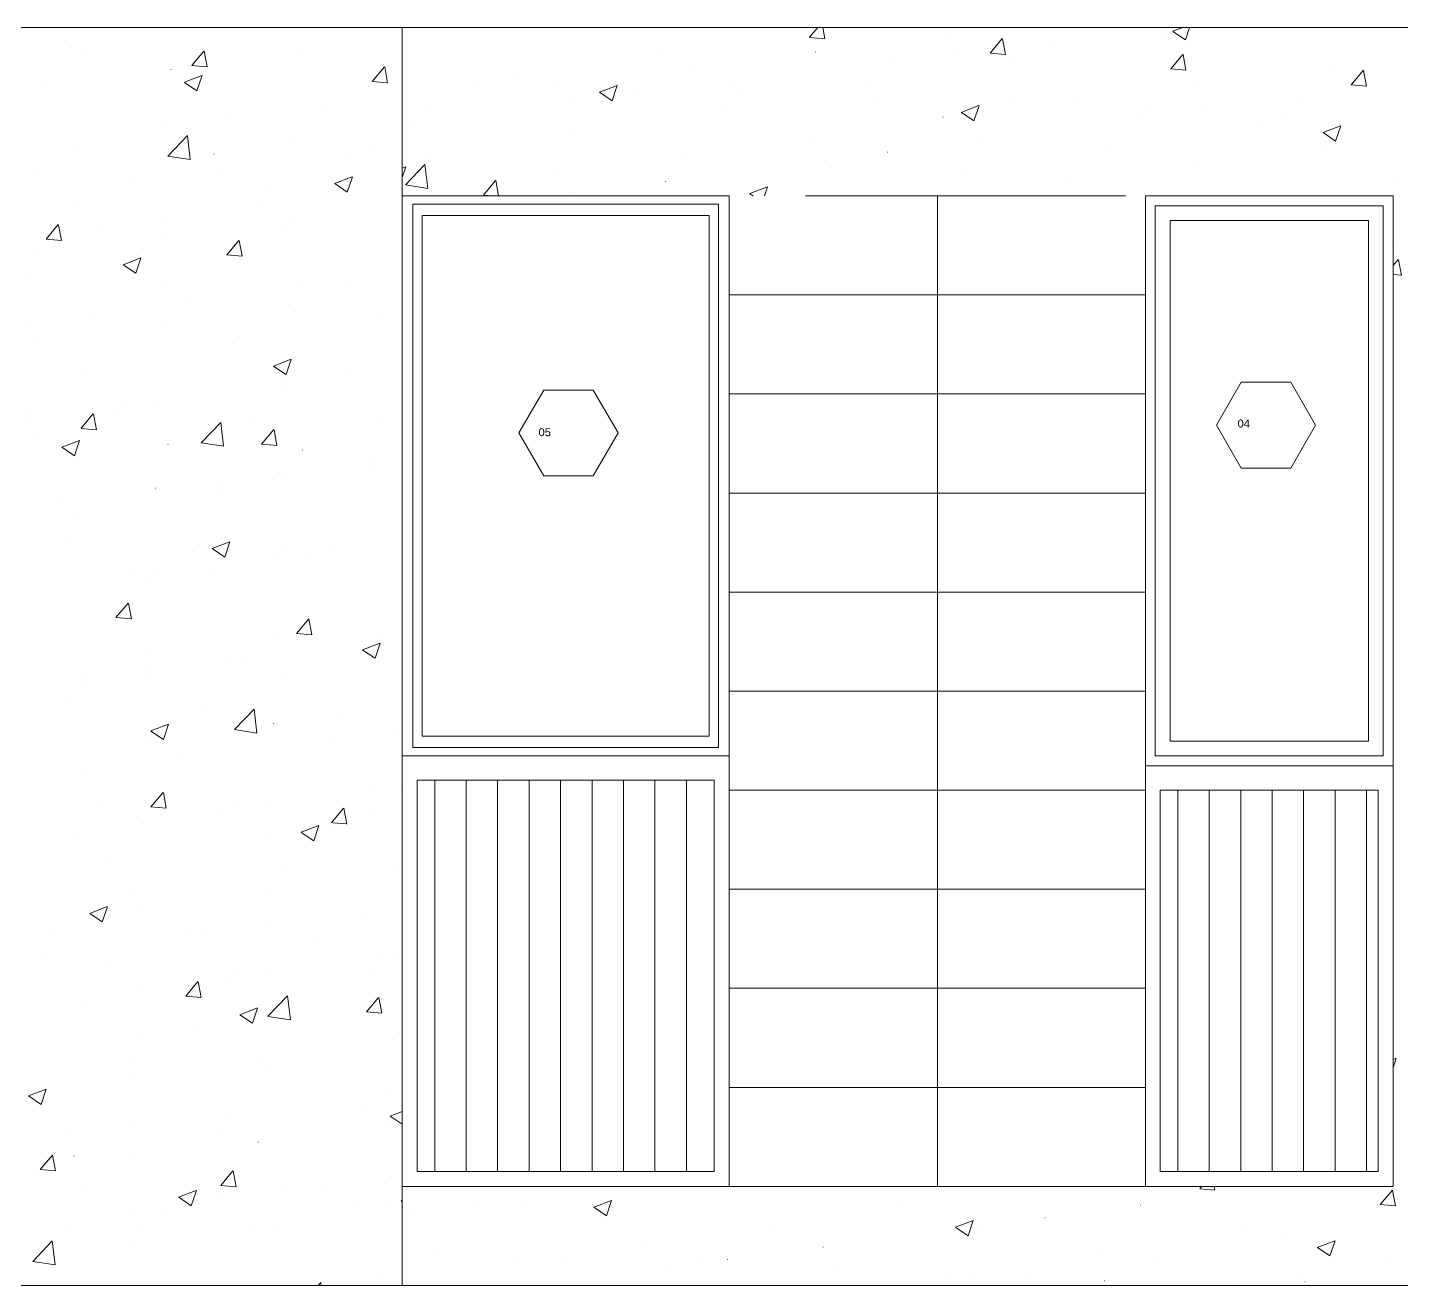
# Model space of a CAD drawing. Header units: centimetres. Extents: x -16179 to 12840, y -10704 to 3856.
# Drawn here: x 6952.4 to 7229.7, y -8898.1 to -8644.1 of the extents above; entities that cross this region are included whole.
import ezdxf

# ---------------------------------------------------------------- set-up
doc = ezdxf.new("R2010")
doc.units = ezdxf.units.CM
doc.header["$MEASUREMENT"] = 0
doc.layers.add('A-ELEV-MBE1_Num_Penna__14_Num_Penna__11_Num_Penna__9_Num_Penna__9_Num_Penna__9_Num_Penna__9_Num_Penna__9_Num_Penna__9_Num_Penna__10_Num_Penna__11', color=7, linetype='Continuous', lineweight=18, true_color=0xd19cc7)
for name, color, linetype, lineweight in [('A-ELEV-MBE1_Num_Penna__7_Num_Penna__7_Num_Penna__7_Num_Penna__7_Num_Penna__7_Num_Penna__7_Num_Penna__7_Num_Penna__7_Num_Penna__7_Num_Penna__7', 7, 'Continuous', 18), ('A-ELEV-PATT_Num_Penna__8_Num_Penna__8_Num_Penna__8_Num_Penna__8_Num_Penna__8_Num_Penna__8_Num_Penna__8_Num_Penna__8_Num_Penna__8_Num_Penna__8', 8, 'Continuous', 18), ('A-SECT-MCUT_Num_Penna__7_Num_Penna__7_Num_Penna__7_Num_Penna__7_Num_Penna__7_Num_Penna__7_Num_Penna__7_Num_Penna__7_Num_Penna__7_Num_Penna__7', 7, 'Continuous', 18), ('A-WALL-FULL_Num_Penna__7_Num_Penna__7_Num_Penna__7_Num_Penna__7_Num_Penna__7_Num_Penna__7_Num_Penna__7_Num_Penna__7_Num_Penna__7_Num_Penna__7', 7, 'Continuous', 18), ('AA - pareti sezionate_Num_Penna__7_Num_Penna__7_Num_Penna__7_Num_Penna__7_Num_Penna__7_Num_Penna__7_Num_Penna__7_Num_Penna__7_Num_Penna__7_Num_Penna__7', 7, 'Continuous', 18), ('AA - serramenti e porte_Num_Penna__4_Num_Penna__4_Num_Penna__4_Num_Penna__4_Num_Penna__4_Num_Penna__4_Num_Penna__4_Num_Penna__4_Num_Penna__4_Num_Penna__4', 4, 'Continuous', 18), ('AA pareti non sezionate_Num_Penna__2_Num_Penna__2_Num_Penna__2_Num_Penna__2_Num_Penna__2_Num_Penna__2_Num_Penna__2_Num_Penna__2_Num_Penna__2_Num_Penna__2', 2, 'Continuous', 18), ('linee sezioni frecce_Num_Penna__1_Num_Penna__255_Num_Penna__255_Num_Penna__255_Num_Penna__255_Num_Penna__255_Num_Penna__255_Num_Penna__255_Num_Penna__255_Num_Penna__255', 255, 'Continuous', 18), ('SIMBOLI FINESTRE_Num_Penna__3_Num_Penna__3_Num_Penna__3_Num_Penna__3_Num_Penna__3_Num_Penna__3_Num_Penna__3_Num_Penna__3_Num_Penna__3_Num_Penna__3', 3, 'Continuous', 18)]:
    doc.layers.add(name, color=color, linetype=linetype, lineweight=lineweight)
doc.styles.add('GENERATED_STYLE_1', font='Arial.ttf')

msp = doc.modelspace()

# ---------------------------------------------------------------- linework, layer by layer
at = {"layer": 'A-ELEV-MBE1_Num_Penna__14_Num_Penna__11_Num_Penna__9_Num_Penna__9_Num_Penna__9_Num_Penna__9_Num_Penna__9_Num_Penna__9_Num_Penna__10_Num_Penna__11', "color": 9, "linetype": 'Continuous', "lineweight": 18, "true_color": 0xd19cc7}
for p, q in [((7136.1, -8678.1), (7136.1, -8698.1)), ((7136.1, -8698.1), (7136.1, -8678.1)), ((7136.1, -8698.1), (7094.05, -8698.1)), ((7094.05, -8698.1), (7136.1, -8698.1)), ((7136.1, -8698.1), (7178.05, -8698.1)), ((7178.05, -8698.1), (7136.1, -8698.1)), ((7136.1, -8698.1), (7136.1, -8718.1)), ((7136.1, -8718.1), (7136.1, -8698.1)), ((7094.05, -8718.1), (7136.1, -8718.1)), ((7136.1, -8718.1), (7094.05, -8718.1)), ((7136.1, -8718.1), (7178.05, -8718.1)), ((7178.05, -8718.1), (7136.1, -8718.1)), ((7136.1, -8718.1), (7136.1, -8738.1)), ((7136.1, -8738.1), (7136.1, -8718.1)), ((7136.1, -8738.1), (7094.05, -8738.1)), ((7094.05, -8738.1), (7136.1, -8738.1)), ((7136.1, -8738.1), (7178.05, -8738.1)), ((7178.05, -8738.1), (7136.1, -8738.1)), ((7136.1, -8738.1), (7136.1, -8758.1)), ((7136.1, -8758.1), (7136.1, -8738.1)), ((7136.1, -8758.1), (7094.05, -8758.1)), ((7094.05, -8758.1), (7136.1, -8758.1)), ((7178.05, -8758.1), (7136.1, -8758.1)), ((7136.1, -8758.1), (7136.1, -8778.1)), ((7136.1, -8778.1), (7136.1, -8758.1)), ((7136.1, -8758.1), (7178.05, -8758.1)), ((7094.05, -8778.1), (7136.1, -8778.1)), ((7136.1, -8778.1), (7094.05, -8778.1)), ((7136.1, -8778.1), (7178.05, -8778.1)), ((7178.05, -8778.1), (7136.1, -8778.1)), ((7136.1, -8778.1), (7136.1, -8798.1)), ((7136.1, -8798.1), (7136.1, -8778.1)), ((7031.08, -8875.1), (7031.08, -8796.1)), ((7091.02, -8796.1), (7031.08, -8796.1)), ((7034.62, -8875.1), (7034.62, -8796.1)), ((7040.97, -8875.1), (7040.97, -8796.1)), ((7047.32, -8875.1), (7047.32, -8796.1)), ((7053.67, -8875.1), (7053.67, -8796.1)), ((7060.02, -8875.1), (7060.02, -8796.1)), ((7066.37, -8875.1), (7066.37, -8796.1)), ((7072.72, -8875.1), (7072.72, -8796.1)), ((7079.07, -8875.1), (7079.07, -8796.1)), ((7085.42, -8875.1), (7085.42, -8796.1)), ((7091.02, -8796.1), (7091.02, -8875.1)), ((7136.1, -8798.1), (7094.05, -8798.1)), ((7094.05, -8798.1), (7136.1, -8798.1)), ((7178.05, -8798.1), (7136.1, -8798.1)), ((7136.1, -8798.1), (7136.1, -8818.1)), ((7136.1, -8818.1), (7136.1, -8798.1)), ((7136.1, -8798.1), (7178.05, -8798.1)), ((7181.05, -8875.1), (7181.05, -8798.1)), ((7225.05, -8798.1), (7181.05, -8798.1)), ((7184.59, -8875.1), (7184.59, -8798.1)), ((7190.94, -8875.1), (7190.94, -8798.1)), ((7197.29, -8875.1), (7197.29, -8798.1)), ((7203.64, -8875.1), (7203.64, -8798.1)), ((7209.99, -8875.1), (7209.99, -8798.1)), ((7216.34, -8875.1), (7216.34, -8798.1)), ((7222.69, -8875.1), (7222.69, -8798.1)), ((7225.05, -8798.1), (7225.05, -8875.1)), ((7136.1, -8818.1), (7094.05, -8818.1)), ((7094.05, -8818.1), (7136.1, -8818.1)), ((7136.1, -8818.1), (7178.05, -8818.1)), ((7178.05, -8818.1), (7136.1, -8818.1)), ((7136.1, -8818.1), (7136.1, -8838.1)), ((7136.1, -8838.1), (7136.1, -8818.1)), ((7136.1, -8838.1), (7094.05, -8838.1)), ((7094.05, -8838.1), (7136.1, -8838.1)), ((7136.1, -8838.1), (7178.05, -8838.1)), ((7178.05, -8838.1), (7136.1, -8838.1)), ((7136.1, -8838.1), (7136.1, -8858.1)), ((7136.1, -8858.1), (7136.1, -8838.1)), ((7094.05, -8858.1), (7136.1, -8858.1)), ((7136.1, -8858.1), (7094.05, -8858.1)), ((7136.1, -8858.1), (7178.05, -8858.1)), ((7178.05, -8858.1), (7136.1, -8858.1)), ((7136.1, -8858.1), (7136.1, -8878.1)), ((7136.1, -8878.1), (7136.1, -8858.1)), ((7181.05, -8875.1), (7225.05, -8875.1)), ((7094.05, -8878.1), (7136.1, -8878.1)), ((7136.1, -8878.1), (7178.05, -8878.1))]:
    msp.add_line(p, q, dxfattribs=at)
at = {"layer": 'A-ELEV-MBE1_Num_Penna__7_Num_Penna__7_Num_Penna__7_Num_Penna__7_Num_Penna__7_Num_Penna__7_Num_Penna__7_Num_Penna__7_Num_Penna__7_Num_Penna__7', "color": 7, "linetype": 'Continuous', "lineweight": 18}
for p, q in [((7174.05, -8678.1), (7109.45, -8678.1)), ((7178.05, -8698.1), (7178.05, -8678.1)), ((7228.05, -8878.1), (7228.05, -8678.1)), ((7178.05, -8718.1), (7178.05, -8698.1)), ((7178.05, -8738.1), (7178.05, -8718.1)), ((7178.05, -8758.1), (7178.05, -8738.1)), ((7178.05, -8778.1), (7178.05, -8758.1)), ((7094.05, -8778.1), (7094.05, -8798.1)), ((7094.05, -8798.1), (7094.05, -8818.1)), ((7178.05, -8818.1), (7178.05, -8798.1)), ((7094.05, -8818.1), (7094.05, -8838.1)), ((7178.05, -8838.1), (7178.05, -8818.1)), ((7094.05, -8838.1), (7094.05, -8858.1)), ((7178.05, -8858.1), (7178.05, -8838.1)), ((7094.05, -8858.1), (7094.05, -8878.1)), ((7178.05, -8878.1), (7178.05, -8858.1)), ((7031.08, -8875.1), (7091.02, -8875.1)), ((7628.14, -8898.1), (7028.05, -8898.1))]:
    msp.add_line(p, q, dxfattribs=at)
at = {"layer": 'A-ELEV-PATT_Num_Penna__8_Num_Penna__8_Num_Penna__8_Num_Penna__8_Num_Penna__8_Num_Penna__8_Num_Penna__8_Num_Penna__8_Num_Penna__8_Num_Penna__8', "color": 8, "linetype": 'Continuous', "lineweight": 18}
for p, q in [((7027.08, -8644.87), (7027.09, -8644.87)), ((7109.81, -8644.14), (7109.82, -8644.14)), ((7110.28, -8646.09), (7111.95, -8644.1)), ((7110.29, -8646.1), (7113.33, -8646.37)), ((7113.37, -8646.38), (7112.95, -8644.1)), ((7137.82, -8645.31), (7137.82, -8645.31)), ((7146.72, -8649.28), (7149.17, -8646.36)), ((7149.8, -8649.56), (7149.22, -8646.38)), ((7181.24, -8645.12), (7181.24, -8645.12)), ((7183.58, -8644.87), (7185.59, -8644.1)), ((7183.6, -8644.89), (7186.12, -8646.59)), ((7186.13, -8646.59), (7186.96, -8644.1)), ((6961.33, -8648.19), (6961.34, -8648.19)), ((6964.36, -8648.66), (6964.36, -8648.66)), ((6985.58, -8651.8), (6988.03, -8648.88)), ((6988.68, -8652.08), (6988.09, -8648.9)), ((7007.05, -8649.31), (7007.06, -8649.31)), ((7080.19, -8649.22), (7080.19, -8649.22)), ((7111.43, -8649.12), (7111.44, -8649.12)), ((7139.39, -8649.26), (7139.4, -8649.26)), ((7146.73, -8649.29), (7149.76, -8649.55)), ((7158.63, -8646.73), (7158.64, -8646.73)), ((6985.59, -8651.81), (6988.63, -8652.07)), ((7022.02, -8654.99), (7024.47, -8652.07)), ((7025.11, -8655.27), (7024.53, -8652.08)), ((7126.68, -8650.94), (7126.68, -8650.94)), ((7151.61, -8650.21), (7151.62, -8650.21)), ((7183.16, -8652.47), (7185.61, -8649.55)), ((7186.24, -8652.75), (7185.65, -8649.57)), ((7215.33, -8651.59), (7215.33, -8651.59)), ((6981.39, -8652.56), (6981.4, -8652.56)), ((6984.1, -8655.17), (6987.65, -8653.81)), ((6986.64, -8656.89), (6987.67, -8653.82)), ((7042.71, -8654.92), (7042.71, -8654.92)), ((7050.56, -8654.31), (7050.57, -8654.31)), ((7085.77, -8652.37), (7085.78, -8652.37)), ((7183.16, -8652.48), (7186.2, -8652.74)), ((7219.59, -8655.66), (7222.04, -8652.74)), ((7222.68, -8655.94), (7222.09, -8652.76)), ((6955.31, -8656.14), (6955.32, -8656.14)), ((6984.11, -8655.19), (6986.64, -8656.89)), ((7022.03, -8654.99), (7025.07, -8655.26)), ((7059.69, -8655.95), (7059.7, -8655.95)), ((7067.89, -8657.19), (7071.45, -8655.82)), ((7067.91, -8657.2), (7070.43, -8658.91)), ((7069.82, -8656.07), (7069.83, -8656.07)), ((7070.44, -8658.91), (7071.47, -8655.84)), ((7075.35, -8657.69), (7075.36, -8657.69)), ((7094.59, -8655.16), (7094.6, -8655.16)), ((7096.94, -8657.21), (7096.95, -8657.21)), ((7121.99, -8655.29), (7121.99, -8655.29)), ((7188.94, -8655.4), (7188.95, -8655.4)), ((7219.6, -8655.66), (7222.64, -8655.93)), ((7012.01, -8659.79), (7012.02, -8659.79)), ((7033.31, -8659.76), (7033.31, -8659.76)), ((7062.64, -8659.37), (7062.64, -8659.37)), ((7092.36, -8660.38), (7092.37, -8660.38)), ((7124.06, -8658.36), (7124.07, -8658.36)), ((7140.9, -8661.26), (7144.46, -8659.89)), ((7143.44, -8662.98), (7144.47, -8659.91)), ((7151.18, -8659.5), (7151.18, -8659.5)), ((7163.28, -8658.65), (7163.29, -8658.65)), ((7209.31, -8658.34), (7209.31, -8658.34)), ((6992.77, -8662.33), (6992.78, -8662.33)), ((7137.2, -8662.22), (7137.21, -8662.22)), ((7140.91, -8661.27), (7143.44, -8662.98)), ((7177.35, -8662.54), (7177.36, -8662.54)), ((7178.3, -8660.65), (7178.3, -8660.65)), ((7190.07, -8660.87), (7190.08, -8660.87)), ((7200.64, -8662.9), (7200.64, -8662.9)), ((7205.42, -8661.8), (7205.42, -8661.8)), ((6980.05, -8664), (6980.06, -8664)), ((6980.75, -8670.06), (6984.71, -8665.94)), ((6985.27, -8670.78), (6984.71, -8665.95)), ((7030.55, -8663.59), (7030.56, -8663.59)), ((7062.73, -8665.46), (7062.74, -8665.46)), ((7110.82, -8666.03), (7110.82, -8666.03)), ((7213.91, -8665.33), (7217.46, -8663.96)), ((7213.92, -8665.34), (7216.45, -8667.04)), ((7216.45, -8667.04), (7217.48, -8663.97)), ((6962.95, -8668.54), (6962.96, -8668.54)), ((7006.43, -8666.22), (7006.44, -8666.22)), ((7021.51, -8668.8), (7021.52, -8668.8)), ((7145.27, -8666.77), (7145.27, -8666.77)), ((7171.01, -8667.98), (7171.02, -8667.98)), ((7214.71, -8668.5), (7214.72, -8668.5)), ((6980.76, -8670.08), (6985.28, -8670.78)), ((6980.78, -8669.47), (6980.78, -8669.47)), ((6990.07, -8669.69), (6990.08, -8669.69)), ((7017.19, -8670.83), (7017.19, -8670.83)), ((7033.11, -8670.55), (7033.11, -8670.55)), ((7085.16, -8669.29), (7085.16, -8669.29)), ((7113.31, -8670.97), (7113.32, -8670.97)), ((7126.03, -8669.3), (7126.04, -8669.3)), ((6954.69, -8673.05), (6954.7, -8673.05)), ((6991.89, -8673.88), (6991.89, -8673.88)), ((7014.42, -8675.62), (7017.98, -8674.26)), ((7016.97, -8677.35), (7018, -8674.28)), ((7028.05, -8672.48), (7028.77, -8672.21)), ((7028.05, -8674.41), (7028.79, -8672.22)), ((7028.7, -8675.89), (7032.65, -8671.77)), ((7033.21, -8676.6), (7032.65, -8671.78)), ((7059.07, -8672.86), (7059.08, -8672.86)), ((7141.39, -8673.07), (7141.39, -8673.07)), ((7188.33, -8672.31), (7188.33, -8672.31)), ((7228.03, -8674.15), (7228.03, -8674.15)), ((6973.66, -8675.36), (6973.67, -8675.36)), ((7000.78, -8676.51), (7000.79, -8676.51)), ((7014.43, -8675.64), (7016.96, -8677.35)), ((7028.7, -8675.9), (7033.22, -8676.61)), ((7032.69, -8676.67), (7032.69, -8676.67)), ((7044.46, -8677.93), (7046.91, -8675.01)), ((7047.52, -8678.1), (7046.96, -8675.03)), ((7081.23, -8675.2), (7081.24, -8675.2)), ((7098.22, -8677.64), (7101.77, -8676.28)), ((7101.18, -8678.1), (7101.79, -8676.29)), ((7162.67, -8675.56), (7162.67, -8675.56)), ((6962.26, -8678.97), (6962.27, -8678.97)), ((6998.65, -8679.83), (6998.65, -8679.83)), ((7027.9, -8677.66), (7027.91, -8677.66)), ((7044.47, -8677.94), (7046.4, -8678.1)), ((7061.99, -8677.73), (7062, -8677.73)), ((7098.23, -8677.66), (7098.9, -8678.1)), ((6979.41, -8682.36), (6979.41, -8682.36)), ((6956.19, -8686.82), (6958.64, -8683.9)), ((6959.29, -8687.1), (6958.7, -8683.92)), ((6966.69, -8684.04), (6966.69, -8684.04)), ((7004.06, -8685.04), (7004.06, -8685.04)), ((7005.82, -8683.13), (7005.82, -8683.13)), ((6956.2, -8686.83), (6959.24, -8687.1)), ((6980.16, -8686.39), (6980.16, -8686.39)), ((6992.63, -8690.01), (6995.08, -8687.09)), ((6995.73, -8690.29), (6995.14, -8687.11)), ((7228.17, -8688.12), (7228.17, -8688.12)), ((6954.07, -8689.96), (6954.08, -8689.96)), ((6971.74, -8692.01), (6975.29, -8690.64)), ((6974.28, -8693.73), (6975.31, -8690.66)), ((6974.43, -8690.12), (6974.44, -8690.12)), ((6992.64, -8690.02), (6995.68, -8690.28)), ((7228.05, -8692.19), (7229.09, -8690.95)), ((7229.73, -8694.15), (7229.14, -8690.97)), ((6971.75, -8692.03), (6974.28, -8693.73)), ((6952.85, -8694.36), (6952.85, -8694.36)), ((6979.96, -8695.51), (6979.97, -8695.51)), ((7017.37, -8695.64), (7017.37, -8695.64)), ((7228.05, -8694), (7229.69, -8694.14)), ((7007.08, -8696.65), (7007.09, -8696.65)), ((6985.28, -8699.86), (6985.29, -8699.86)), ((7005.2, -8700.04), (7005.2, -8700.04)), ((6953.33, -8704.07), (6953.33, -8704.07)), ((6966.04, -8702.4), (6966.05, -8702.4)), ((6979.54, -8703.3), (6979.54, -8703.3)), ((7023.46, -8702.82), (7023.47, -8702.82)), ((6953.46, -8706.87), (6953.46, -8706.87)), ((6993.83, -8707.9), (6993.84, -8707.9)), ((6964.21, -8712.99), (6964.21, -8712.99)), ((7002.06, -8712.46), (7005.62, -8711.1)), ((7002.07, -8712.48), (7004.6, -8714.18)), ((7004.61, -8714.18), (7005.64, -8711.11)), ((7004, -8715.68), (7004.01, -8715.68)), ((7016.72, -8714), (7016.72, -8714)), ((7004.58, -8716.95), (7004.59, -8716.95)), ((6970.07, -8721.47), (6970.08, -8721.47)), ((6971.92, -8719.9), (6971.92, -8719.9)), ((6978.92, -8720.21), (6978.93, -8720.21)), ((6952.68, -8722.43), (6952.68, -8722.43)), ((6952.84, -8723.78), (6952.84, -8723.78)), ((6963.24, -8725.03), (6965.69, -8722.12)), ((6966.34, -8725.32), (6965.75, -8722.13)), ((6987.49, -8727.96), (6991.45, -8723.83)), ((6992.01, -8728.67), (6991.45, -8723.85)), ((6997.19, -8722.61), (6997.19, -8722.61)), ((7024.31, -8723.76), (7024.31, -8723.76)), ((6963.25, -8725.04), (6966.29, -8725.31)), ((6999.68, -8728.22), (7002.13, -8725.3)), ((7002.77, -8728.5), (7002.19, -8725.32)), ((6953.66, -8727.15), (6953.67, -8727.15)), ((6959.37, -8728.85), (6962.93, -8727.48)), ((6959.39, -8728.86), (6961.92, -8730.57)), ((6961.92, -8730.57), (6962.95, -8727.5)), ((6980.78, -8728.29), (6980.79, -8728.29)), ((6987.5, -8727.97), (6992.02, -8728.67)), ((6999.69, -8728.23), (7002.73, -8728.49)), ((7007.9, -8729.44), (7007.91, -8729.44)), ((7022.59, -8731.51), (7022.6, -8731.51)), ((7003.35, -8734.04), (7003.36, -8734.04)), ((7003.96, -8733.87), (7003.97, -8733.87)), ((7021.36, -8733.13), (7021.37, -8733.13)), ((6978.3, -8737.12), (6978.31, -8737.12)), ((6990.64, -8735.71), (6990.64, -8735.71)), ((6958.55, -8739.94), (6958.56, -8739.94)), ((6991.74, -8738.21), (6991.74, -8738.21)), ((6962.11, -8743.3), (6962.12, -8743.3)), ((6959.97, -8747.29), (6959.97, -8747.29)), ((6987.08, -8748.44), (6987.09, -8748.44)), ((6989.7, -8749.3), (6993.25, -8747.93)), ((6992.25, -8751.02), (6993.28, -8747.95)), ((6989.71, -8749.32), (6992.24, -8751.02)), ((7003.35, -8750.78), (7003.35, -8750.78)), ((7003.91, -8749.37), (7003.91, -8749.37)), ((7009.23, -8751.54), (7009.24, -8751.54)), ((7014.2, -8749.58), (7014.21, -8749.58)), ((6974.28, -8754.45), (6974.29, -8754.45)), ((6977.69, -8754.03), (6977.69, -8754.03)), ((6989.99, -8754.07), (6990, -8754.07)), ((6977.27, -8755.75), (6977.28, -8755.75)), ((6970.29, -8763.25), (6972.74, -8760.33)), ((6973.39, -8763.53), (6972.8, -8760.34)), ((6970.3, -8763.25), (6973.34, -8763.52)), ((7006.73, -8766.43), (7009.18, -8763.52)), ((7009.82, -8766.72), (7009.24, -8763.53)), ((7002.73, -8767.69), (7002.73, -8767.69)), ((7006.74, -8766.44), (7009.77, -8766.71)), ((7020.02, -8769.75), (7023.58, -8768.39)), ((7022.57, -8771.47), (7023.6, -8768.4)), ((7023.31, -8767.14), (7023.32, -8767.14)), ((7027.95, -8767.35), (7027.95, -8767.35)), ((6977.07, -8770.94), (6977.07, -8770.94)), ((7020.04, -8769.77), (7022.56, -8771.47)), ((6976.63, -8774.11), (6976.63, -8774.11)), ((6993.68, -8772.23), (6993.69, -8772.23)), ((6995.87, -8771.58), (6995.87, -8771.58)), ((6963.91, -8775.79), (6963.91, -8775.79)), ((6977.19, -8774.39), (6977.2, -8774.39)), ((7004.31, -8775.54), (7004.31, -8775.54)), ((6964.06, -8777.31), (6964.06, -8777.31)), ((6960.78, -8780.07), (6960.79, -8780.07)), ((6987.9, -8781.22), (6987.91, -8781.22)), ((6994.22, -8785.85), (6998.18, -8781.73)), ((6998.74, -8786.56), (6998.18, -8781.74)), ((7015.02, -8782.36), (7015.03, -8782.36)), ((6977.34, -8786.14), (6980.89, -8784.77)), ((6979.89, -8787.86), (6980.92, -8784.79)), ((7002.11, -8784.6), (7002.12, -8784.6)), ((6976.45, -8787.85), (6976.46, -8787.85)), ((6977.35, -8786.15), (6979.88, -8787.86)), ((6994.23, -8785.87), (6998.75, -8786.57)), ((7014.59, -8787.39), (7014.59, -8787.39)), ((7027.3, -8785.72), (7027.31, -8785.72)), ((6982.5, -8791.61), (6982.51, -8791.61)), ((6963.26, -8794.15), (6963.27, -8794.15)), ((6977.34, -8801.46), (6979.79, -8798.54)), ((6980.43, -8801.74), (6979.85, -8798.55)), ((7021.21, -8797.45), (7021.22, -8797.45)), ((7027.88, -8797.7), (7027.88, -8797.7)), ((6967.08, -8800.22), (6967.09, -8800.22)), ((6977.35, -8801.46), (6980.39, -8801.73)), ((6994.2, -8801.36), (6994.21, -8801.36)), ((7001.49, -8801.51), (7001.5, -8801.51)), ((7014.05, -8804.32), (7016.22, -8801.73)), ((7016.87, -8804.93), (7016.28, -8801.74)), ((6991.59, -8802.54), (6991.59, -8802.54)), ((7013.78, -8804.65), (7014.05, -8804.32)), ((7013.79, -8804.65), (7014.05, -8804.67)), ((7014.05, -8804.67), (7016.82, -8804.92)), ((7021.32, -8802.51), (7021.33, -8802.51)), ((6975.83, -8804.76), (6975.84, -8804.76)), ((7001.22, -8807.43), (7001.23, -8807.43)), ((7007.66, -8806.59), (7011.22, -8805.23)), ((7007.68, -8806.61), (7010.2, -8808.31)), ((7010.21, -8808.31), (7011.24, -8805.24)), ((7013.94, -8805.75), (7013.94, -8805.75)), ((6961.96, -8807.62), (6961.97, -8807.62)), ((6969.14, -8811.65), (6969.14, -8811.65)), ((7003.76, -8813.69), (7003.76, -8813.69)), ((7027.26, -8814.61), (7027.27, -8814.61)), ((7000.88, -8818.42), (7000.88, -8818.42)), ((6974.13, -8818.78), (6974.14, -8818.78)), ((6964.98, -8822.98), (6968.53, -8821.61)), ((6964.99, -8822.99), (6967.52, -8824.7)), ((6967.53, -8824.7), (6968.56, -8821.63)), ((6975.22, -8821.67), (6975.22, -8821.67)), ((7019.81, -8823.26), (7019.82, -8823.26)), ((6957.19, -8826.17), (6957.2, -8826.17)), ((7000.57, -8825.79), (7000.58, -8825.79)), ((6984.31, -8827.32), (6984.32, -8827.32)), ((6987.86, -8827.46), (6987.86, -8827.46)), ((7011.43, -8828.47), (7011.43, -8828.47)), ((6955.77, -8831.69), (6955.78, -8831.69)), ((7023.16, -8831.47), (7023.17, -8831.47)), ((7026.64, -8831.52), (7026.65, -8831.52)), ((6967.9, -8833), (6967.91, -8833)), ((6995.02, -8834.14), (6995.03, -8834.14)), ((6984.39, -8839.67), (6986.84, -8836.75)), ((6987.48, -8839.95), (6986.9, -8836.77)), ((6993.53, -8836.56), (6993.54, -8836.56)), ((7000.26, -8835.33), (7000.26, -8835.33)), ((7022.14, -8835.29), (7022.14, -8835.29)), ((6974.6, -8838.58), (6974.6, -8838.58)), ((6984.4, -8839.67), (6987.43, -8839.94)), ((7000.96, -8843.74), (7004.92, -8839.62)), ((7005.48, -8844.46), (7004.92, -8839.63)), ((7020.82, -8842.86), (7023.27, -8839.94)), ((7023.92, -8843.14), (7023.33, -8839.95)), ((6963.91, -8841.64), (6963.91, -8841.64)), ((6995.3, -8843.43), (6998.86, -8842.06)), ((6995.32, -8843.44), (6997.84, -8845.15)), ((6997.85, -8845.15), (6998.88, -8842.08)), ((7006.45, -8843.29), (7006.46, -8843.29)), ((7020.84, -8842.86), (7023.87, -8843.13)), ((6987.21, -8845.82), (6987.22, -8845.82)), ((7000.97, -8843.76), (7005.49, -8844.46)), ((6974.49, -8847.5), (6974.5, -8847.5)), ((7026.02, -8848.43), (7026.03, -8848.43)), ((6974.2, -8853.14), (6974.21, -8853.14)), ((6999.64, -8852.24), (6999.64, -8852.24)), ((7001.32, -8854.29), (7001.33, -8854.29)), ((7228.05, -8852.45), (7228.67, -8852.22)), ((7228.05, -8854.12), (7228.69, -8852.23)), ((6973.98, -8855.5), (6973.99, -8855.5)), ((6952.62, -8859.81), (6956.17, -8858.45)), ((6952.63, -8859.83), (6955.16, -8861.53)), ((6955.16, -8861.53), (6956.2, -8858.46)), ((7025.17, -8859.1), (7025.17, -8859.1)), ((7021.06, -8861.78), (7021.07, -8861.78)), ((7025.62, -8863.88), (7028.05, -8862.95)), ((6993.09, -8863.33), (6993.09, -8863.33)), ((7025.41, -8865.35), (7025.41, -8865.35)), ((7025.64, -8863.9), (7028.05, -8865.53)), ((6961.13, -8867.53), (6961.13, -8867.53)), ((6973.85, -8865.86), (6973.85, -8865.86)), ((6991.44, -8866.87), (6991.44, -8866.87)), ((6999.02, -8869.15), (6999.03, -8869.15)), ((6955, -8874.69), (6957.45, -8871.77)), ((6958.09, -8874.97), (6957.51, -8871.79)), ((6961.81, -8871.95), (6961.82, -8871.95)), ((6973.36, -8872.41), (6973.37, -8872.41)), ((6955.01, -8874.7), (6958.05, -8874.96)), ((6991.44, -8877.88), (6993.89, -8874.96)), ((6994.53, -8878.16), (6993.94, -8874.98)), ((6964.31, -8879.1), (6964.32, -8879.1)), ((6982.94, -8880.27), (6986.5, -8878.9)), ((6985.49, -8881.99), (6986.52, -8878.92)), ((6991.45, -8877.89), (6994.48, -8878.15)), ((7003.61, -8878.02), (7003.61, -8878.02)), ((7011.81, -8879.14), (7011.81, -8879.14)), ((7024.52, -8877.47), (7024.53, -8877.47)), ((7062.31, -8878.73), (7062.31, -8878.73)), ((7155.25, -8878.49), (7155.26, -8878.49)), ((7189.01, -8878.55), (7189.39, -8878.1)), ((7189.02, -8878.56), (7192.06, -8878.82)), ((7192.09, -8878.83), (7191.96, -8878.1)), ((7225.45, -8881.74), (7227.9, -8878.82)), ((7228.53, -8882.02), (7227.94, -8878.84)), ((6982.95, -8880.28), (6985.48, -8881.99)), ((6991.43, -8880.25), (6991.43, -8880.25)), ((7018.55, -8881.39), (7018.55, -8881.39)), ((7024.79, -8882.26), (7024.79, -8882.26)), ((7027.87, -8881.07), (7028.05, -8880.86)), ((7027.88, -8881.07), (7028.05, -8881.09)), ((7043.07, -8881.27), (7043.07, -8881.27)), ((7052.06, -8881.31), (7052.07, -8881.31)), ((7066.74, -8882.28), (7070.3, -8880.92)), ((7066.75, -8882.3), (7069.28, -8884)), ((7069.28, -8884), (7070.31, -8880.93)), ((7129.17, -8882.07), (7129.18, -8882.07)), ((7177.02, -8881.91), (7177.03, -8881.91)), ((7225.46, -8881.74), (7228.49, -8882.01)), ((7227.72, -8881.11), (7227.72, -8881.11)), ((6973.98, -8883.11), (6973.99, -8883.11)), ((6979.72, -8883.36), (6979.73, -8883.36)), ((7030.35, -8882.94), (7030.35, -8882.94)), ((7139.75, -8886.35), (7143.3, -8884.99)), ((7142.29, -8888.07), (7143.32, -8885)), ((7157.78, -8884.44), (7157.79, -8884.44)), ((6960.48, -8885.9), (6960.49, -8885.9)), ((6975.02, -8885.93), (6975.03, -8885.93)), ((6998.4, -8886.07), (6998.41, -8886.07)), ((7002.14, -8887.07), (7002.15, -8887.07)), ((7102.79, -8885.88), (7102.79, -8885.88)), ((7139.76, -8886.37), (7142.28, -8888.07)), ((7145.06, -8886.11), (7145.07, -8886.11)), ((7198.09, -8886.19), (7198.1, -8886.19)), ((6953.48, -8893.23), (6957.43, -8889.1)), ((6958, -8893.94), (6957.44, -8889.12)), ((6972.74, -8889.32), (6972.75, -8889.32)), ((7077.13, -8889.13), (7077.13, -8889.13)), ((7112.98, -8890.34), (7112.99, -8890.34)), ((7206.68, -8888.34), (7206.69, -8888.34)), ((7212.75, -8890.42), (7216.31, -8889.06)), ((7212.76, -8890.43), (7215.29, -8892.14)), ((7215.29, -8892.14), (7216.32, -8889.07)), ((6953.49, -8893.24), (6958.01, -8893.95)), ((7034.17, -8891.44), (7034.18, -8891.44)), ((7051.04, -8892.71), (7051.05, -8892.71)), ((7061.29, -8892.59), (7061.3, -8892.59)), ((7093.74, -8892.87), (7093.75, -8892.87)), ((7168.47, -8891.28), (7168.47, -8891.28)), ((7180.3, -8892.15), (7180.3, -8892.15)), ((7023.01, -8895.8), (7023.02, -8895.8)), ((7081.03, -8894.55), (7081.03, -8894.55)), ((7088.41, -8893.73), (7088.41, -8893.73)), ((7115.53, -8894.88), (7115.53, -8894.88)), ((7142.65, -8896.02), (7142.65, -8896.02)), ((7154.64, -8895.4), (7154.64, -8895.4)), ((7208.46, -8896.05), (7208.46, -8896.05)), ((7227.7, -8893.51), (7227.7, -8893.51)), ((7011.08, -8898.1), (7011.65, -8897.51)), ((7011.16, -8897.5), (7011.16, -8897.5)), ((7011.72, -8898.1), (7011.65, -8897.53)), ((7138.84, -8896.36), (7138.85, -8896.36)), ((7169.76, -8897.17), (7169.77, -8897.17)), ((7195.74, -8897.72), (7195.75, -8897.72)), ((7210.26, -8897.35), (7210.27, -8897.35))]:
    msp.add_line(p, q, dxfattribs=at)
at = {"layer": 'A-SECT-MCUT_Num_Penna__7_Num_Penna__7_Num_Penna__7_Num_Penna__7_Num_Penna__7_Num_Penna__7_Num_Penna__7_Num_Penna__7_Num_Penna__7_Num_Penna__7', "color": 7, "linetype": 'Continuous', "lineweight": 18}
msp.add_line((7028.05, -8678.1), (7028.05, -8878.1), dxfattribs=at)
at = {"layer": 'A-WALL-FULL_Num_Penna__7_Num_Penna__7_Num_Penna__7_Num_Penna__7_Num_Penna__7_Num_Penna__7_Num_Penna__7_Num_Penna__7_Num_Penna__7_Num_Penna__7', "color": 7, "linetype": 'Continuous', "lineweight": 18}
for q in [(7028.05, -8644.1), (6714.05, -8898.1)]:
    msp.add_line((7028.05, -8898.1), q, dxfattribs=at)
at = {"layer": 'AA - pareti sezionate_Num_Penna__7_Num_Penna__7_Num_Penna__7_Num_Penna__7_Num_Penna__7_Num_Penna__7_Num_Penna__7_Num_Penna__7_Num_Penna__7_Num_Penna__7', "color": 7, "linetype": 'Continuous', "lineweight": 18}
msp.add_line((7678.14, -8898.1), (6677.35, -8898.1), dxfattribs=at)
at = {"layer": 'AA - serramenti e porte_Num_Penna__4_Num_Penna__4_Num_Penna__4_Num_Penna__4_Num_Penna__4_Num_Penna__4_Num_Penna__4_Num_Penna__4_Num_Penna__4_Num_Penna__4', "color": 4, "linetype": 'Continuous', "lineweight": 18}
for p, q in [((7028.05, -8678.1), (7094.05, -8678.1)), ((7030.2, -8789.5), (7030.2, -8679.77)), ((7030.2, -8679.77), (7091.91, -8679.77)), ((7091.91, -8789.5), (7091.91, -8679.77)), ((7094.05, -8678.1), (7094.05, -8698.1)), ((7178.05, -8878.1), (7178.05, -8678.1)), ((7178.05, -8678.1), (7228.05, -8678.1)), ((7178.05, -8678.1), (7228.05, -8678.1)), ((7228.05, -8678.1), (7228.05, -8793.17)), ((7032.11, -8787.2), (7032.11, -8682.07)), ((7032.11, -8682.07), (7089.99, -8682.07)), ((7089.99, -8787.2), (7089.99, -8682.07)), ((7226.05, -8680.1), (7180.05, -8680.1)), ((7180.05, -8680.1), (7180.05, -8791.17)), ((7226.05, -8680.1), (7226.05, -8791.17)), ((7223.05, -8683.1), (7183.05, -8683.1)), ((7183.05, -8683.1), (7183.05, -8788.17)), ((7223.05, -8683.1), (7223.05, -8788.17)), ((7094.05, -8698.1), (7094.05, -8718.1)), ((7094.05, -8718.1), (7094.05, -8738.1)), ((7094.05, -8738.1), (7094.05, -8758.1)), ((7094.05, -8758.1), (7094.05, -8778.1)), ((7178.05, -8798.1), (7178.05, -8778.1)), ((7089.99, -8787.2), (7032.11, -8787.2)), ((7091.91, -8789.5), (7030.2, -8789.5)), ((7223.05, -8788.17), (7183.05, -8788.17)), ((7094.05, -8791.17), (7028.08, -8791.17)), ((7228.05, -8793.17), (7178.05, -8793.17)), ((7226.05, -8791.17), (7180.05, -8791.17)), ((7094.05, -8878.1), (7028.08, -8878.1)), ((7227.96, -8878.1), (7178.05, -8878.1))]:
    msp.add_line(p, q, dxfattribs=at)
at = {"layer": 'AA pareti non sezionate_Num_Penna__2_Num_Penna__2_Num_Penna__2_Num_Penna__2_Num_Penna__2_Num_Penna__2_Num_Penna__2_Num_Penna__2_Num_Penna__2_Num_Penna__2', "color": 2, "linetype": 'Continuous', "lineweight": 18}
msp.add_line((6682.85, -8644.1), (7628.14, -8644.1), dxfattribs=at)
at = {"layer": 'linee sezioni frecce_Num_Penna__1_Num_Penna__255_Num_Penna__255_Num_Penna__255_Num_Penna__255_Num_Penna__255_Num_Penna__255_Num_Penna__255_Num_Penna__255_Num_Penna__255', "color": 255, "linetype": 'Continuous', "lineweight": 18}
for p, q in [((7028.05, -8678.1), (7028.05, -8791.17)), ((7228.05, -8678.1), (7228.05, -8793.17)), ((7228.05, -8683.1), (7228.05, -8788.17))]:
    msp.add_line(p, q, dxfattribs=at)
at = {"layer": 'SIMBOLI FINESTRE_Num_Penna__3_Num_Penna__3_Num_Penna__3_Num_Penna__3_Num_Penna__3_Num_Penna__3_Num_Penna__3_Num_Penna__3_Num_Penna__3_Num_Penna__3', "color": 3, "linetype": 'Continuous', "lineweight": 18}
for p, q in [((7197.4, -8715.72), (7192.4, -8724.38)), ((7207.4, -8715.72), (7197.4, -8715.72)), ((7212.4, -8724.38), (7207.4, -8715.72)), ((7056.62, -8717.32), (7051.62, -8725.98)), ((7066.62, -8717.32), (7056.62, -8717.32)), ((7071.62, -8725.98), (7066.62, -8717.32)), ((7051.62, -8725.98), (7056.62, -8734.64)), ((7066.62, -8734.64), (7071.62, -8725.98)), ((7192.4, -8724.38), (7197.4, -8733.05)), ((7207.4, -8733.05), (7212.4, -8724.38)), ((7056.62, -8734.64), (7066.62, -8734.64)), ((7197.4, -8733.05), (7207.4, -8733.05))]:
    msp.add_line(p, q, dxfattribs=at)

# ---------------------------------------------------------------- texts
at = {"layer": 'SIMBOLI FINESTRE_Num_Penna__3_Num_Penna__3_Num_Penna__3_Num_Penna__3_Num_Penna__3_Num_Penna__3_Num_Penna__3_Num_Penna__3_Num_Penna__3_Num_Penna__3', "color": 3, "linetype": 'Continuous', "lineweight": 18, "char_height": 1.615, "attachment_point": 7, "rotation": 359.8326, "style": 'GENERATED_STYLE_1'}
for s, insert in [('\\A1;04', (7196.64, -8724.89)), ('\\A1;05', (7055.57, -8726.65))]:
    msp.add_mtext(s, dxfattribs=dict(at, insert=insert))

doc.saveas('drawing.dxf')
